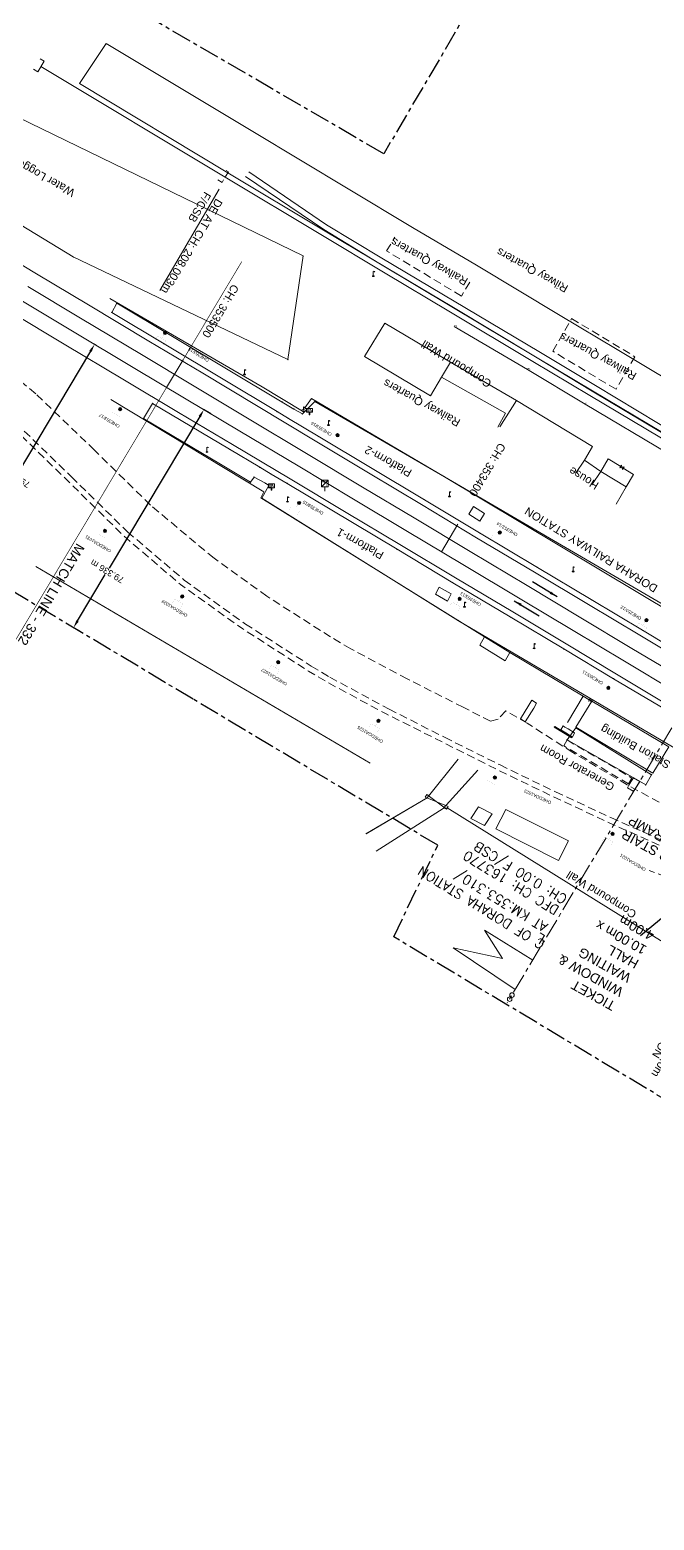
# Model space of a CAD drawing. Header units: metres. Extents: x 593168 to 611286, y 3401475 to 3412398.
# Drawn here: x 599657.6 to 599852.6, y 3408091.8 to 3408557.3 of the extents above; entities that cross this region are included whole.
import ezdxf
from ezdxf.enums import TextEntityAlignment as Align

# ---------------------------------------------------------------- set-up
doc = ezdxf.new("R2010")
doc.units = ezdxf.units.M
doc.header["$MEASUREMENT"] = 0
for name, pattern in [('CENTER', [2, 1.25, -0.25, 0.25, -0.25]), ('DASHED', [0.75, 0.5, -0.25]), ('PHANTOM2', [1.25, 0.625, -0.125, 0.125, -0.125, 0.125, -0.125])]:
    doc.linetypes.add(name, pattern=pattern)
doc.layers.get('Defpoints').update_dxf_attribs({"lineweight": 0})
for name, color, linetype, lineweight in [('Cart Track', 34, 'Continuous', 0), ('Compound Wall', 251, 'Continuous', 0), ('DFCC BOUNDARY', 6, 'CENTER', 0), ('DORAHA STATION PROP. DETAILS', 10, 'Continuous', 0), ("DORAHA STN. SRJ's", 251, 'Continuous', 0), ('Existing IR Chainage', 7, 'Continuous', 0), ('Existing IR Track', 143, 'Continuous', 0), ('Footpath', 251, 'Continuous', 0), ('Gate', 251, 'Continuous', 0), ('Govt buliding', 251, 'Continuous', 0), ('Grill', 251, 'Continuous', 0), ('IR PROP. DETAILS', 190, 'Continuous', 0), ('Lamp_Post', 251, 'Continuous', 0), ('Name Board', 251, 'Continuous', 0), ('OHE MAST', 8, 'Continuous', 0), ('OHE MAST TEXT', 8, 'Continuous', 0), ('Pipe Line', 4, 'Continuous', 0), ('Platform', 7, 'Continuous', 0), ('Residential Building Pucca', 251, 'Continuous', 0), ('Residential Building Semipucca', 251, 'Continuous', 0), ('Retaining Wall', 251, 'Continuous', 0), ('Shed', 251, 'Continuous', 0), ('SRJ CH. in Station', 7, 'Continuous', 0), ('Step', 7, 'Continuous', 0), ('Subroad Edge', 34, 'Continuous', 0), ('Text1', 251, 'Continuous', 0), ('Village Name', 7, 'Continuous', 0), ('Water Logged Area', 5, 'Continuous', 0), ('WL', 7, 'Continuous', 0)]:
    doc.layers.add(name, color=color, linetype=linetype, lineweight=lineweight)
doc.layers.add('Existing Railway Boundary', color=7, linetype='CENTER')
doc.layers.add('MATCH LINE', color=7, linetype='Continuous')
doc.styles.add('CUT-FILL', font='cut-fill.shx', dxfattribs={"height": 2})
doc.styles.add('NB', font='swissbo.ttf', dxfattribs={"height": 1.5})
doc.styles.add('ROMANT', font='romant__.ttf')
doc.styles.get("Standard").update_dxf_attribs({"font": 'arial.ttf'})
doc.styles.add('Style-Arial', font='arial.ttf')
doc.styles.add('Vill txt', font='arial.ttf', dxfattribs={"height": 3})
doc.dimstyles.new('ISO-25', dxfattribs={"dimtxt": 2.5, "dimasz": 2.5, "dimexe": 1.25, "dimexo": 0.625, "dimtad": 1, "dimtxsty": 'Standard', "dimcen": 2.5, "dimadec": 0, "dimazin": 0, "dimtfac": 1, "dimtmove": 0, "dimatfit": 3, "dimfxl": 1, "dimarcsym": 0})
doc.dimstyles.get("Standard").update_dxf_attribs({"dimtxt": 0.18, "dimasz": 0.18, "dimexe": 0.18, "dimexo": 0.0625, "dimgap": 0.09, "dimtad": 0, "dimtih": 1, "dimtoh": 1, "dimdec": 4, "dimzin": 0, "dimdsep": 46, "dimtxsty": 'Standard', "dimcen": 0.09, "dimadec": 0, "dimazin": 0, "dimtfac": 1, "dimtdec": 4, "dimtofl": 0, "dimtmove": 0, "dimatfit": 3, "dimfxl": 1, "dimtolj": 1, "dimtzin": 0, "dimarcsym": 0})

# ---------------------------------------------------------------- blocks, each defined once
blk = doc.blocks.new('GT')
at = {"layer": 'Gate'}
for p, q in [((-0.5, -0.5), (-0.5, 0.5)), ((-0.5, 0.5), (0.5, -0.5)), ((0.5, 0.5), (0.5, -0.5))]:
    blk.add_line(p, q, dxfattribs=at)
blk.add_lwpolyline([(0.5, 0.5), (-0.5, -0.5)], dxfattribs=at)
blk = doc.blocks.new('LP')
for points in [[(0, 0), (0, 1.5)], [(0.25, 1.35), (0.44, 1.35)]]:
    blk.add_lwpolyline(points)
for centre, radius, start, end in [((0.07, 0.99), 0.519, 57.6425, 97.3165), ((0.34, 1.33), 0.094, 11.7012, 168.0476)]:
    blk.add_arc(centre, radius, start, end)
at = {"extrusion": (0, 0, -1)}
blk.add_ellipse((0, 0.01), major_axis=(0.308, 0), ratio=0.400495, dxfattribs=at)
blk.add_ellipse((0.35, 1.36), major_axis=(0.0017, 0.0438), ratio=0.461056, start_param=1.74022, end_param=4.575836)
blk = doc.blocks.new('NB')
for p, q in [((-0.98, 0.82), (-0.98, 1.98)), ((-0.98, 1.98), (0.98, 1.98)), ((-0.98, 0.82), (0.98, 0.82)), ((-0.13, 0.82), (-0.13, 0)), ((-0.13, 0), (0.13, 0)), ((0.13, 0.82), (0.13, 0)), ((0.98, 1.98), (0.98, 0.82))]:
    blk.add_line(p, q)
at = {"style": 'NB', "width": 1.025371}
blk.add_text('NB', height=0.988, rotation=180, dxfattribs=at).set_placement((0, 1.39), align=Align.MIDDLE)
blk = doc.blocks.new('WL')
at = {"layer": 'WL'}
for p, q in [((1.07, 3.42), (-1.06, 3.42)), ((-1.06, 3.42), (-1.06, 1.29)), ((-1.06, 1.29), (1.07, 1.29)), ((0, 1.29), (0, 0)), ((1.07, 1.29), (1.07, 3.42))]:
    blk.add_line(p, q, dxfattribs=at)
blk.add_lwpolyline([(-1.06, 1.29), (1.07, 3.42)], dxfattribs=at)
at = {"layer": 'WL', "style": 'CUT-FILL'}
for s, p in [('W', (-0.08, 3.25)), ('L', (0.61, 2.26))]:
    blk.add_text(s, height=0.739, rotation=180, dxfattribs=at).set_placement(p)
blk = doc.blocks.new('OHE MAST')
h = blk.add_hatch(color=256)
h.dxf.hatch_style = 1
edge = h.paths.add_edge_path()
edge.add_arc((0, 0), 0.514, 0, 360)
at = {"const_width": 0.01}
for points in [[(1.5, 3.5), (1.5, 2), (-1.5, 2), (-1.5, 3.5)], [(0, 2), (0, 0)]]:
    blk.add_lwpolyline(points, dxfattribs=at)
blk.add_circle((0, 0), 0.514)
blk = doc.blocks.new('*D790')
at = {"layer": 'Defpoints', "color": 0, "linetype": 'ByBlock', "ltscale": 5, "transparency": 16777216}
for p in [(599711.98, 3408438.65), (599714.29, 3408437.27), (599673.57, 3408369.18)]:
    blk.add_point(p, dxfattribs=at)
at = {"layer": 'DFCC BOUNDARY', "color": 0, "linetype": 'ByBlock', "lineweight": -2, "ltscale": 5, "transparency": 16777216}
for p, q in [((599710.7, 3408436.5), (599682.38, 3408389.15)), ((599714.18, 3408437.33), (599711.87, 3408438.71)), ((599672.54, 3408372.71), (599681.2, 3408387.18)), ((599673.46, 3408369.24), (599671.15, 3408370.62))]:
    blk.add_line(p, q, dxfattribs=at)
at = {"layer": 'DFCC BOUNDARY', "color": 0, "linetype": 'ByBlock', "ltscale": 5, "transparency": 16777216}
for points in [[(599710.34, 3408436.72), (599711.05, 3408436.29), (599711.98, 3408438.65)], [(599672.19, 3408372.92), (599672.9, 3408372.49), (599671.26, 3408370.56)]]:
    blk.add_solid(points, dxfattribs=at)
at = {"layer": 'DFCC BOUNDARY', "color": 0, "linetype": 'ByBlock', "ltscale": 5, "transparency": 16777216, "insert": (599681.79, 3408388.16), "char_height": 2, "attachment_point": 5, "rotation": 149, "style": 'Style-Arial'}
blk.add_mtext('\\A1;79.336 m', dxfattribs=at)
blk = doc.blocks.new('TerminatorOpen_0.5')
at = {"color": 0, "linetype": 'ByBlock', "lineweight": -2}
for q in [(-1, 0.25), (-1, 0), (-1, -0.25)]:
    blk.add_line((0, 0), q, dxfattribs=at)
blk = doc.blocks.new('*D791')
at = {"layer": 'Defpoints', "color": 0, "linetype": 'ByBlock', "ltscale": 5, "transparency": 16777216}
for p in [(599677.84, 3408459.04), (599678.41, 3408458.7), (599637.79, 3408390.56)]:
    blk.add_point(p, dxfattribs=at)
at = {"layer": 'DFCC BOUNDARY', "color": 0, "linetype": 'ByBlock', "lineweight": -2, "ltscale": 5, "transparency": 16777216}
for p, q in [((599676.56, 3408456.89), (599653.7, 3408418.54)), ((599678.3, 3408458.76), (599677.73, 3408459.1)), ((599638.5, 3408393.04), (599652.52, 3408416.57)), ((599637.68, 3408390.62), (599637.11, 3408390.96))]:
    blk.add_line(p, q, dxfattribs=at)
at = {"layer": 'DFCC BOUNDARY', "color": 0, "linetype": 'ByBlock', "ltscale": 5, "transparency": 16777216}
for points in [[(599676.2, 3408457.1), (599676.92, 3408456.68), (599677.84, 3408459.04)], [(599638.14, 3408393.26), (599638.85, 3408392.83), (599637.22, 3408390.9)]]:
    blk.add_solid(points, dxfattribs=at)
at = {"layer": 'DFCC BOUNDARY', "color": 0, "linetype": 'ByBlock', "ltscale": 5, "transparency": 16777216, "insert": (599653.11, 3408417.56), "char_height": 2, "attachment_point": 5, "rotation": 149, "style": 'Style-Arial'}
blk.add_mtext('\\A1;79.33 m', dxfattribs=at)

msp = doc.modelspace()

# ---------------------------------------------------------------- linework, layer by layer
at = {"layer": 'Cart Track', "color": 88, "linetype": 'DASHED', "ltscale": 5}
msp.add_lwpolyline([(600083.6553, 3408174.315), (600083.6771, 3408178.7988), (600081.739, 3408180.2812), (600079.8056, 3408184.2276), (600065.5097, 3408192.018), (600041.3301, 3408203.8629), (600019.2404, 3408212.2648), (600000.5271, 3408220.4648), (599981.0368, 3408228.6182), (599963.7365, 3408237.5181), (599945.1664, 3408248.4359), (599923.4202, 3408257.9119), (599904.3045, 3408267.8845), (599887.301, 3408277.0604), (599870.2837, 3408287.4912), (599851.0044, 3408294.7496)], dxfattribs=at)
at = {"layer": 'Compound Wall'}
for points in [[(599786.2379, 3408448.7709, 260.6187), (599789.0547, 3408453.4423, 258.4794), (599809.6311, 3408441.5013, 259.9519), (599804.4261, 3408433.2676, 259.2581)], [(599809.6311, 3408441.5013, 259.9519), (599833.3955, 3408427.1498, 260.2628), (599830.8978, 3408422.845, 262.1653)], [(599835.9658, 3408419.3225, 261.7434), (599838.2777, 3408423.2983, 259.877), (599842.1867, 3408420.8988, 260.5727)], [(599842.9611, 3408420.4194, 260.5687), (599846.149, 3408418.4291, 260.2718), (599843.8629, 3408414.5096, 261.5994)], [(599763.8828, 3408328.2237, 257.7566), (599659.5062, 3408389.6747, 260.3668)], [(599825.5049, 3408340.9634, 261.9583), (599830.4717, 3408349.2089, 262.0973)], [(599830.4708, 3408349.2093, 262.0963), (599832.3028, 3408348.0551, 262.4012)], [(599862.4441, 3408284.0519, 258.1425), (599862.0021, 3408284.2414, 259.791), (599856.9245, 3408275.2454, 259.586), (599855.3782, 3408272.359, 259.5071), (599787.9714, 3408314.2626, 258.3084)]]:
    msp.add_polyline3d(points, dxfattribs=at)
at = {"layer": "DORAHA STN. SRJ's", "color": 88, "lineweight": 13, "flags": 128}
msp.add_lwpolyline([(599716.7142, 3408507.4942), (599698.2301, 3408475.8261)], dxfattribs=at)
at = {"layer": 'Existing IR Chainage', "color": 7, "linetype": 'Continuous', "lineweight": 13, "flags": 128}
for points in [[(599705.4707, 3408454.1916), (599700.341, 3408445.6076)], [(599791.312, 3408402.8844), (599786.1773, 3408394.3033)]]:
    msp.add_lwpolyline(points, dxfattribs=at)
at = {"layer": 'Existing IR Track', "color": 88, "linetype": 'DASHED', "ltscale": 5, "flags": 128}
for points in [[(600300.9941, 3408082.3917), (600280.6872, 3408091.1888), (600278.194, 3408092.197), (600275.4645, 3408093.2597), (600259.8356, 3408100.2013), (600244.9725, 3408108.5287), (600217.7499, 3408124.797), (600195.4514, 3408138.2511), (600177.9328, 3408148.4846), (600159.1489, 3408158.3834), (600139.3863, 3408168.0445), (600121.5005, 3408176.271), (600103.4945, 3408184.3792), (600085.5503, 3408192.4555), (600068.2262, 3408200.1721), (600044.0212, 3408211.0553), (600024.1862, 3408220.0175), (600004.0911, 3408229.1691), (599986.1424, 3408237.2709), (599968.0807, 3408245.4461), (599948.2324, 3408254.4952), (599909.4774, 3408276.0415), (599891.8619, 3408285.7167), (599873.0778, 3408294.3827), (599855.3291, 3408302.1459), (599838.3999, 3408309.725), (599821.0558, 3408317.7999), (599803.6602, 3408326.1886), (599786.4958, 3408334.8279), (599768.6698, 3408343.7482), (599750.442, 3408353.5777), (599744.6879, 3408357.0053), (599724.0956, 3408370.2137), (599704.7053, 3408384.0115), (599686.8914, 3408399.2996), (599669.2958, 3408416.597), (599652.1152, 3408433.2776), (599635.9553, 3408446.7247), (599620.8413, 3408457.3073), (599602.7895, 3408468.5208), (599565.5836, 3408490.2766), (599549.4534, 3408499.7086), (599533.478, 3408508.9593), (599491.1348, 3408533.6096)], [(599716.311, 3408510.4069), (599717.6507, 3408509.6042), (599719.6226, 3408512.8953), (599718.2829, 3408513.698)]]:
    msp.add_lwpolyline(points, dxfattribs=at)
at = {"layer": 'Existing IR Track', "flags": 128}
for points in [[(599953.8819, 3408370.6117), (599933.1033, 3408383.014), (599909.3811, 3408397.2151), (599881.0019, 3408414.1459), (599858.7381, 3408427.4473), (599832.5054, 3408443.1251), (599814.7325, 3408453.7146), (599788.5317, 3408469.4269), (599768.6156, 3408481.2662), (599748.4939, 3408493.3123), (599718.6366, 3408511.2497)], [(599864.2703, 3408358.5453), (599848.1574, 3408368.1928), (599832.0945, 3408377.8038), (599815.2685, 3408387.8645), (599797.1726, 3408398.6684), (599779.9573, 3408409.0446), (599763.9529, 3408418.6291), (599746.7899, 3408428.903), (599728.3971, 3408439.9781), (599711.6102, 3408450.0311), (599694.8242, 3408460.0785), (599675.9091, 3408471.3822), (599659.6814, 3408481.0884), (599642.1912, 3408491.5622)], [(599859.2809, 3408350.5411), (599843.3055, 3408360.1072), (599827.3511, 3408369.6529), (599810.8116, 3408379.5593), (599792.8268, 3408390.3244), (599775.6004, 3408400.6322), (599758.734, 3408410.7111), (599741.3882, 3408421.0734), (599723.2221, 3408431.9273), (599706.4353, 3408441.9657), (599689.9449, 3408451.8201), (599670.926, 3408463.1581), (599657.8892, 3408470.9373), (599636.9148, 3408483.4769)], [(599861.6303, 3408354.54), (599845.6542, 3408364.1132), (599829.7223, 3408373.6615), (599812.9638, 3408383.7206), (599795.1325, 3408394.4058), (599777.6283, 3408404.891), (599761.5565, 3408414.4824), (599744.04, 3408424.9541), (599725.6163, 3408435.9988), (599708.9694, 3408445.9748), (599692.4859, 3408455.8426), (599673.4292, 3408467.2529), (599656.9633, 3408477.1015)], [(599857.0011, 3408346.413), (599840.8286, 3408356.0919), (599825.1725, 3408365.4715), (599808.424, 3408375.4895), (599790.6027, 3408386.1336), (599773.2182, 3408396.529), (599756.3822, 3408406.5684), (599738.9142, 3408417.0223), (599720.8995, 3408427.762), (599704.0274, 3408437.8014), (599687.1919, 3408447.8463), (599668.3966, 3408459.0797), (599651.8966, 3408469.004)]]:
    msp.add_lwpolyline(points, dxfattribs=at)
at = {"layer": 'Existing Railway Boundary', "ltscale": 5}
for points in [[(600068.3432, 3408361.2078), (600130.6112, 3408459.8878), (599836.1292, 3408634.1143), (599768.1577, 3408518.5779), (599661.815, 3408580.4349), (599612.2027, 3408612.2329), (599553.6452, 3408693.0476), (599543.655, 3408685.9527), (599543.655, 3408683.2921), (599530.154, 3408666.7376), (599508.5547, 3408629.4251), (598272.8019, 3409311.3517), (598226.2603, 3409339.3887), (598151.2488, 3409384.2728), (597917.699, 3409525.8316), (597735.9935, 3409630.0193), (597672.2472, 3409669.316)], [(599936.2222, 3408204.7154), (599918.8408, 3408185.4773), (599771.2804, 3408274.0123), (599785.0232, 3408302.5983), (599708.5849, 3408348.2622), (599593.7586, 3408416.8589), (599615.059, 3408451.9179), (599554.734, 3408488.0427), (599482.8847, 3408531.0687), (599453.6679, 3408548.5649), (599424.7618, 3408565.8749)]]:
    msp.add_lwpolyline(points, dxfattribs=at)
at = {"layer": 'Footpath'}
for points in [[(599762.6254, 3408306.1523, 258.1854), (599781.6678, 3408317.42, 258.3854)], [(599765.7696, 3408300.7904, 258.0835), (599786.672, 3408314.0805, 258.3574), (599787.9714, 3408314.2626, 258.3084)]]:
    msp.add_polyline3d(points, dxfattribs=at)
at = {"layer": 'Gate'}
msp.add_polyline3d([(599810.8912, 3408342.0822, 258.9292), (599813.4889, 3408346.3137, 259.3401), (599814.4556, 3408347.8753, 259.3461), (599815.8928, 3408346.9533, 259.3671), (599814.9834, 3408345.3905, 259.3521), (599812.3761, 3408341.1273, 258.9942)], close=True, dxfattribs=at)
at = {"layer": 'Govt buliding', "color": 7}
for p, q in [((599828.1806, 3408339.4555), (599833.1356, 3408347.6068)), ((599833.1356, 3408347.6068), (599857.1722, 3408333.3509)), ((599852.1619, 3408325.1084), (599828.1806, 3408339.4555)), ((599857.1722, 3408333.3509), (599852.1619, 3408325.1084))]:
    msp.add_line(p, q, dxfattribs=at)
at = {"layer": 'Govt buliding', "color": 88, "linetype": 'DASHED', "ltscale": 5}
msp.add_polyline3d([(599794.9958, 3408478.4275, 259.9079), (599792.4155, 3408474.1465, 259.9079), (599769.0551, 3408488.227, 255.7322), (599771.6354, 3408492.508, 255.7322)], dxfattribs=at)
msp.add_polyline3d([(599840.7197, 3408445.0115, 259.818), (599820.9198, 3408456.9207, 259.866), (599826.8154, 3408467.0993, 258.4834), (599846.6154, 3408455.19, 258.4834)], close=True, dxfattribs=at)
at = {"layer": 'Govt buliding'}
msp.add_polyline3d([(599795.3911, 3408310.9223, 258.4454), (599797.722, 3408314.5754, 258.9652), (599802.0162, 3408312.4294, 258.6013), (599799.6687, 3408308.7501, 258.6013)], close=True, dxfattribs=at)
at = {"layer": 'Grill'}
for points in [[(599682.5734, 3408473.3577, 260.5378), (599730.1815, 3408445.836, 260.4848), (599742.8268, 3408438.1998, 260.8357)], [(599682.9122, 3408441.8635, 260.4788), (599730.7554, 3408413.0138, 262.2053), (599729.8133, 3408411.0751, 262.3102), (599799.6624, 3408367.7254, 262.9291)], [(599743.5253, 3408439.2744, 260.8927), (599745.5493, 3408442.1909, 262.2693), (599787.0962, 3408417.6919, 260.9846), (599887.5274, 3408359.0525, 261.8234)], [(599807.5575, 3408362.8458, 263.219), (599830.4717, 3408349.2089, 262.0973)]]:
    msp.add_polyline3d(points, dxfattribs=at)
at = {"layer": 'IR PROP. DETAILS'}
for points in [[(599859.5977, 3408428.886), (599833.3643, 3408444.5643), (599815.5925, 3408455.1532), (599789.3909, 3408470.866), (599769.4742, 3408482.7056), (599749.3559, 3408494.7496), (599719.4838, 3408512.6636), (599673.1641, 3408540.5174), (599681.4135, 3408553.0599), (599727.2245, 3408525.5444), (599757.0707, 3408507.6136), (599777.159, 3408495.5875), (599797.0806, 3408483.745), (599823.2887, 3408468.0283), (599841.0508, 3408457.4452), (599867.291, 3408441.7629)], [(599660.879, 3408548.2174), (599662.0633, 3408547.5079), (599660.0914, 3408544.2167), (599658.7517, 3408545.0194)], [(599661.0631, 3408545.8385), (599718.6366, 3408511.2497)]]:
    msp.add_lwpolyline(points, dxfattribs=at)
at = {"layer": 'MATCH LINE', "linetype": 'PHANTOM2', "ltscale": 15, "const_width": 0.2}
msp.add_lwpolyline([(599723.8114, 3408484.8832), (599653.3391, 3408366.9541)], dxfattribs=at)
at = {"layer": 'Pipe Line'}
msp.add_polyline3d([(600196.803, 3408218.776, 259.189), (600178.618, 3408232.53, 259.195), (600163.125, 3408242.123, 259.196), (600136.915, 3408257.691, 259.167), (600111.276, 3408272.775, 259.1), (600084.915, 3408288.453, 258.998), (600059.13, 3408303.882, 258.969), (599984.187, 3408348.936, 258.923), (599955.791, 3408365.898, 258.994), (599931.935, 3408380.325, 258.94), (599908.133, 3408394.497, 258.927), (599879.266, 3408411.472, 258.87), (599856.958, 3408424.961, 258.89), (599831.098, 3408440.387, 259.174), (599813.093, 3408451.16, 258.999), (599790.189, 3408464.58, 258.696)], dxfattribs=at)
at = {"layer": 'Platform'}
for points in [[(599865.2432, 3408359.9842, 261.0536), (599849.0082, 3408369.7595, 261.0826), (599832.9645, 3408379.3167, 261.0956), (599816.1698, 3408389.389, 261.1016), (599798.0619, 3408400.1509, 261.1106), (599780.8704, 3408410.5009, 261.1286), (599747.7206, 3408430.3685, 261.1436), (599738.3585, 3408435.9179, 261.0416), (599734.8427, 3408438.064, 260.5508), (599683.2083, 3408469.017, 260.5797), (599684.7485, 3408471.8882, 260.7397), (599736.4783, 3408441.0134, 260.5168), (599740.0853, 3408438.8513, 260.9686), (599742.7628, 3408437.3349, 260.8957), (599746.6505, 3408441.257, 260.6817), (599787.0962, 3408417.6919, 260.9846), (599956.0444, 3408316.5455, 260.9296)], [(599856.1019, 3408345.0004, 260.9466), (599839.9244, 3408354.6032, 260.9836), (599824.3736, 3408363.9103, 261.0126), (599807.6674, 3408373.9131, 261.0426), (599789.7163, 3408384.592, 261.0316), (599772.3229, 3408395.0863, 261.0616), (599738.008, 3408415.6004, 261.0526), (599732.9766, 3408418.5621, 260.9146), (599729.4417, 3408420.6696, 260.4958), (599720.0097, 3408426.3185, 260.7547), (599695.9718, 3408440.6247, 260.7558), (599693.1356, 3408435.939, 260.7878), (599717.1735, 3408421.6328, 260.7867), (599726.4902, 3408415.9974, 260.7457), (599727.6558, 3408417.5842, 260.6317), (599731.1777, 3408415.656, 260.9276), (599732.245, 3408414.9311, 260.8977), (599730.0927, 3408411.0654, 260.8277), (599791.5214, 3408372.7064, 261.0526)], [(599791.5214, 3408372.7064, 261.0526), (600027.1784, 3408233.9117, 260.6147), (600030.5868, 3408236.4578, 260.7167), (600032.695, 3408235.2338, 260.6967), (600036.5866, 3408232.842, 260.2958), (600126.6597, 3408177.5963, 260.0759)], [(599851.8002, 3408324.6172, 261.2086), (599828.149, 3408339.3187, 261.2665), (599825.4348, 3408335.5532, 261.1646), (599849.9699, 3408321.4629, 261.0826), (599851.8002, 3408324.6172, 261.2086)]]:
    msp.add_polyline3d(points, dxfattribs=at)
for p in [(599683.208, 3408469.017, 260.58), (599684.748, 3408471.888, 260.74), (599695.972, 3408440.625, 260.756), (599736.478, 3408441.013, 260.517), (599746.65, 3408441.257, 260.682), (599693.136, 3408435.939, 260.788), (599734.843, 3408438.064, 260.551), (599738.358, 3408435.918, 261.042), (599740.085, 3408438.851, 260.969), (599742.763, 3408437.335, 260.896), (599747.721, 3408430.368, 261.144), (599720.01, 3408426.319, 260.755), (599717.173, 3408421.633, 260.787), (599727.656, 3408417.584, 260.632), (599729.442, 3408420.67, 260.496), (599732.977, 3408418.562, 260.915), (599787.096, 3408417.691, 260.985), (599726.49, 3408415.997, 260.746), (599731.178, 3408415.656, 260.928), (599732.245, 3408414.931, 260.898), (599738.008, 3408415.6, 261.053), (599730.093, 3408411.065, 260.828), (599780.87, 3408410.501, 261.129), (599798.062, 3408400.151, 261.111), (599772.323, 3408395.086, 261.062), (599816.17, 3408389.389, 261.102), (599789.716, 3408384.592, 261.032), (599832.965, 3408379.317, 261.096), (599791.521, 3408372.706, 261.053), (599807.667, 3408373.913, 261.043), (599849.008, 3408369.76, 261.083), (599824.374, 3408363.91, 261.013), (599839.924, 3408354.603, 260.984), (599828.149, 3408339.319, 261.267), (599825.435, 3408335.553, 261.165), (599851.8, 3408324.617, 261.209), (599849.97, 3408321.463, 261.083)]:
    msp.add_point(p, dxfattribs=at)
at = {"layer": 'Residential Building Pucca', "color": 88, "linetype": 'DASHED', "ltscale": 5}
msp.add_lwpolyline([(599845.6893, 3408323.6127), (599844.6443, 3408321.7731), (599824.4225, 3408333.6764), (599825.3937, 3408335.4894)], close=True, dxfattribs=at)
at = {"layer": 'Residential Building Pucca'}
for points in [[(599782.7356, 3408443.015, 258.6153), (599762.1457, 3408455.2959, 257.9735), (599768.4649, 3408465.7232, 257.8375), (599789.0547, 3408453.4423, 258.4794)], [(599782.7356, 3408443.015, 258.6153), (599786.2379, 3408448.7709, 260.6187), (599806.2282, 3408437.5795, 260.0249), (599803.7865, 3408433.2179, 260.0249)], [(599828.0449, 3408418.7405, 262.1653), (599830.8978, 3408422.845, 262.1653), (599835.9658, 3408419.3225, 261.7434), (599833.113, 3408415.218, 261.7434)], [(599840.7166, 3408409.187, 261.6414), (599843.8629, 3408414.5096, 261.5994), (599835.9658, 3408419.3225, 261.7434)]]:
    msp.add_polyline3d(points, dxfattribs=at)
at = {"layer": 'Residential Building Semipucca'}
msp.add_polyline3d([(599798.18, 3408365.093, 263.236), (599799.6624, 3408367.7254, 262.9291), (599807.5575, 3408362.8458, 263.219), (599806.0675, 3408360.1999, 263.219)], close=True, dxfattribs=at)
at = {"layer": 'Retaining Wall'}
msp.add_polyline3d([(599821.3963, 3408339.469, 259.1182), (599821.5827, 3408339.6624, 259.1302), (599826.7852, 3408336.5012, 261.3915), (599826.9051, 3408336.145, 261.4075), (599826.6416, 3408336.2934, 261.3925)], close=True, dxfattribs=at)
at = {"layer": 'Shed'}
for points in [[(599799.6061, 3408406.2014, 260.9096), (599798.147, 3408403.8285, 261.0246), (599794.6834, 3408406.0489, 261.0436), (599796.1438, 3408408.4238, 261.0436)], [(599784.371, 3408381.0103, 260.8277), (599785.4659, 3408383.2646, 260.8617), (599789.165, 3408381.1058, 260.8447), (599788.07, 3408378.8512, 260.8447)], [(599803.1179, 3408307.7442, 258.4714), (599806.2344, 3408313.8277, 258.6663), (599825.8518, 3408303.9636, 258.3994), (599822.734, 3408297.8776, 258.3994)]]:
    msp.add_polyline3d(points, close=True, dxfattribs=at)
at = {"layer": 'SRJ CH. in Station', "color": 7, "linetype": 'CENTER', "lineweight": 15, "ltscale": 5}
msp.add_line((599904.3699, 3408416.4986), (599806.6834, 3408253.3634), dxfattribs=at)
at = {"layer": 'SRJ CH. in Station', "color": 7, "lineweight": 15}
msp.add_lwpolyline([(599809.1708, 3408257.5122), (599789.8853, 3408270.5879), (599805.2627, 3408267.2872), (599799.67, 3408276.0944), (599814.7117, 3408266.7704)], dxfattribs=at)
at = {"layer": 'SRJ CH. in Station', "color": 7}
for centre in [(599807.4779, 3408254.5375, 16.806), (599808.2229, 3408255.8147, 16.806)]:
    msp.add_circle(centre, 0.7165, dxfattribs=at)
at = {"layer": 'Step'}
for points in [[(599827.0948, 3408336.4144, 261.2222), (599827.0184, 3408336.4654, 261.2226), (599824.9858, 3408337.7349, 259.755), (599823.9463, 3408338.3066, 259.717), (599823.4209, 3408338.6867, 259.2611), (599824.1447, 3408339.891, 259.2351), (599824.7309, 3408339.5126, 259.713), (599825.7387, 3408338.9482, 259.741), (599827.7214, 3408337.7269, 261.2136), (599827.0945, 3408336.42, 261.4035)], [(599844.2385, 3408320.592, 259.4001), (599844.6786, 3408321.4284, 260.0679), (599845.315, 3408322.3937, 260.0839), (599846.1427, 3408323.703, 261.1426), (599848.098, 3408322.5537, 261.1186), (599847.3198, 3408321.1506, 260.0689), (599846.8065, 3408320.3115, 260.0509), (599846.1041, 3408319.4744, 259.3591), (599844.2385, 3408320.592, 259.4001)]]:
    msp.add_polyline3d(points, dxfattribs=at)
at = {"layer": 'Subroad Edge', "color": 88, "linetype": 'DASHED', "ltscale": 5}
for points in [[(599860.7071, 3408312.4488), (599844.1702, 3408321.5161), (599827.2165, 3408331.5522), (599812.957, 3408340.7218), (599806.264, 3408344.5642), (599803.8996, 3408342.0066), (599801.4836, 3408341.3843), (599793.0038, 3408345.6951), (599775.4492, 3408354.5877), (599757.8524, 3408363.9714), (599751.5348, 3408367.719), (599731.6536, 3408380.3735), (599715.1452, 3408392.2382), (599695.2761, 3408408.8644), (599677.8227, 3408425.9952), (599659.4551, 3408443.6351), (599642.9627, 3408457.2755)], [(599653.1923, 3408434.5979), (599670.6024, 3408417.7067), (599688.1402, 3408400.492), (599705.8306, 3408385.4417), (599724.9523, 3408371.7078), (599745.5138, 3408358.5758), (599751.3492, 3408355.0681), (599769.811, 3408345.1553), (599787.139, 3408336.3207), (599804.4827, 3408327.679), (599821.7808, 3408319.2767), (599839.1261, 3408311.263), (599856.1127, 3408303.6808), (599873.8573, 3408295.8708), (599892.3106, 3408287.3395), (599910.3576, 3408277.4962), (599928.2015, 3408267.0062), (599948.9168, 3408256.1135), (599968.7554, 3408246.9897), (599985.6796, 3408239.3027), (600004.8971, 3408230.7789), (600024.9629, 3408221.6383), (600044.8455, 3408212.5301), (600069.0408, 3408201.8584)]]:
    msp.add_lwpolyline(points, dxfattribs=at)
at = {"layer": 'Subroad Edge'}
for points in [[(599859.3012, 3408428.9688, 258.6363), (599833.3003, 3408444.4707, 258.6693), (599815.576, 3408455.1364, 258.5903), (599789.391, 3408470.7737, 258.5183), (599766.6174, 3408484.4199, 258.5763), (599749.4404, 3408494.9273, 258.2844), (599724.9509, 3408511.5129, 258.0505)], [(599726.0049, 3408512.9598, 257.8805), (599750.3013, 3408496.3323, 258.2194), (599767.5428, 3408485.9494, 258.5763), (599790.1942, 3408472.5447, 258.4984), (599816.6152, 3408456.7961, 258.5843), (599834.2788, 3408446.1735, 258.6603), (599860.5023, 3408430.3828, 258.6063), (599882.9644, 3408417.084, 258.6553), (599911.3693, 3408400.082, 258.7443), (599934.8299, 3408386.0384, 258.7073), (599958.964, 3408371.5989, 258.8742), (599972.739, 3408363.2805, 258.8133), (599986.9567, 3408355.4239, 258.8063), (600019.2669, 3408336.5066, 258.7773), (600034.3917, 3408327.6145, 258.8313), (600051.2856, 3408332.0389, 257.9485), (600057.4122, 3408339.9546, 257.8835)], [(599791.389, 3408329.4704, 258.9632), (599781.7041, 3408317.438, 258.3874), (599762.5909, 3408306.1336, 258.1844)], [(599765.7765, 3408300.7961, 258.0815), (599786.672, 3408314.0805, 258.3574), (599797.5341, 3408326.0441, 258.9222)]]:
    msp.add_polyline3d(points, dxfattribs=at)
at = {"layer": 'Water Logged Area'}
msp.add_polyline3d([(599603.6667, 3408527.4479, 256.6539), (599507.8505, 3408575.5201, 257.9755), (599520.461, 3408604.3637, 257.0678), (599551.8349, 3408616.5466, 258.4284), (599588.2706, 3408588.2605, 258.1355), (599620.6015, 3408554.9479, 256.5389), (599650.2512, 3408531.748, 258.7023), (599742.9391, 3408486.7, 255.9491), (599738.2159, 3408454.3055, 256.7299), (599671.1601, 3408486.355, 256.415), (599603.6667, 3408527.4479, 256.6539)], dxfattribs=at)
for p in [(599671.16, 3408486.355, 256.415), (599742.939, 3408486.7, 255.949), (599738.216, 3408454.305, 256.73)]:
    msp.add_point(p, dxfattribs=at)

# ---------------------------------------------------------------- block references
at = {"layer": 'Gate'}
for p, xscale, yscale, zscale, rotation in [((599743.1757, 3408438.734, 156.3202), 1.28720952749995, 0.9997078268772507, 1.28720952749995, 57.31208259474287), ((599842.5739, 3408420.6591, 156.3202), 0.9107705916469413, 0.9997078268772506, 0.9107705916469413, 328.3120825936787), ((599832.7194, 3408347.8303, 156.3202), 0.9468584266905424, 0.9997078268772506, 0.9468584266905424, 331.3120826037151), ((599784.6784, 3408316.174, 156.3202), 7.614912129491845, 0.9997078268772505, 7.614912129491845, 330.3120825937279)]:
    msp.add_blockref('GT', p, dxfattribs=dict(at, xscale=xscale, yscale=yscale, zscale=zscale, rotation=rotation))
at = {"layer": 'Lamp_Post', "xscale": 0.9997078269552191, "yscale": 0.9997078269552191, "zscale": 0.9997078269552191}
for p in [(599764.902, 3408480.3581, 259.3171), (599724.662, 3408449.6483, 265.9462), (599750.908, 3408433.7768, 262.7791), (599712.9533, 3408425.4406, 263.7748), (599788.6691, 3408411.5303, 264.1347), (599738.1302, 3408409.9093, 263.9518), (599827.2873, 3408388.0671, 264.0917), (599793.3802, 3408377.0404, 263.3459), (599815.0907, 3408364.0986, 262.8711)]:
    msp.add_blockref('LP', p, dxfattribs=at)
at = {"layer": 'Name Board', "xscale": 0.9997078269552191, "yscale": 0.9997078269552191, "zscale": 0.9997078269552191}
for p in [(599744.9771, 3408437.037, 260.9676), (599733.0963, 3408413.4649, 260.8977)]:
    msp.add_blockref('NB', p, dxfattribs=at)
at = {"layer": 'OHE MAST', "rotation": 149.0208306544456}
for p in [(599699.849, 3408462.6149), (599685.8371, 3408438.8358), (599753.7569, 3408430.6754), (599741.7295, 3408409.5114), (599681.0969, 3408400.8036), (599804.3781, 3408400.2597), (599705.2311, 3408380.3227), (599791.8665, 3408379.5472), (599850.195, 3408372.9026), (599735.2267, 3408359.7724), (599838.3032, 3408351.7566), (599766.4957, 3408341.4428), (599802.8534, 3408323.7563), (599839.6264, 3408306.1452)]:
    msp.add_blockref('OHE MAST', p, dxfattribs=at)
at = {"layer": 'WL', "xscale": 0.9997078269552191, "yscale": 0.9997078269552191, "zscale": 0.9997078269552191}
msp.add_blockref('WL', (599749.7654, 3408413.2314, 261.3755), dxfattribs=at)

# ---------------------------------------------------------------- texts
at = {"layer": 'DORAHA STATION PROP. DETAILS'}
for s, insert, char_height, width, attachment_point, rotation in [('UP RAMP', (599861.6138, 3408301.5043), 3, 18.942688, 4, 151.044359), ('UP STAIR', (599859.6905, 3408297.0356), 3, 21.934502, 4, 151.044359), ('TICKET WINDOW & WAITING HALL 10.00m x 4.00m', (599839.3899, 3408250.8061, 156.3202), 3, 25.346663, 1, 151.044359), ('FOB EXTENSION', (599868.5662, 3408260.0321, 133.7003), 2.5, 28.996702, 1, 239)]:
    msp.add_mtext(s, dxfattribs=dict(at, insert=insert, char_height=char_height, width=width, attachment_point=attachment_point, rotation=rotation))
at = {"layer": "DORAHA STN. SRJ's", "lineweight": 13, "char_height": 2.5, "attachment_point": 4, "line_spacing_factor": 0.648, "style": 'Style-Arial'}
for s, insert, width, rotation in [('\\pxsm1;{\\C88;DE AT CH: 208.003m F/CSB}', (599715.0847, 3408505.2557), 37.074966, 239.140665), ('\\pxsm1;FOB AT CH: 65.428m \\PF/CSB HEIGHT-7.0m', (599871.6183, 3408258.0692, 267.4006), 48.267487, 239.100173)]:
    msp.add_mtext(s, dxfattribs=dict(at, insert=insert, width=width, rotation=rotation))
at = {"layer": 'Existing IR Chainage', "color": 7, "lineweight": 0, "char_height": 2.5, "attachment_point": 6, "line_spacing_factor": 0.60036, "style": 'Style-Arial'}
for s, insert, rotation in [('CH: 353500', (599712.4098, 3408461.4563), 239.138229), ('CH: 353400', (599795.7316, 3408411.8934), 239.104876)]:
    msp.add_mtext(s, dxfattribs=dict(at, insert=insert, rotation=rotation))
at = {"layer": 'MATCH LINE', "linetype": 'Continuous'}
msp.add_text('MATCH LINE - 332', height=3, rotation=239.034667, dxfattribs=at).set_placement((599672.3221, 3408397.1724))
at = {"layer": 'OHE MAST TEXT'}
for s, rotation, p in [('OHE353/18', 149, (599713.7157, 3408454.3578, 267.135)), ('OHE353/17', 149, (599685.837, 3408433.7508, 264.235)), ('OHE353/16', 149, (599752.0466, 3408431.224, 264.728)), ('OHE353/15', 149, (599749.4677, 3408406.5735, 264.262)), ('OHE353/14', 149, (599810.0841, 3408399.8672, 264.449)), ('OHEDOA1031', 149, (599683.1205, 3408394.8219, 258.524)), ('OHE353/13', 149, (599798.6958, 3408378.0524, 264.496)), ('OHEDOA1029', 149, (599706.9909, 3408374.626, 258.507)), ('OHE353/12', 149, (599848.7118, 3408373.7742, 264.689)), ('OHEDOA1027', 149, (599738.1073, 3408353.2628, 260.47)), ('OHE353/11', 149, (599836.7684, 3408353.5679, 264.866)), ('OHEDOA1025', 149, (599768.0935, 3408335.2968, 260.513)), ('OHEDOA1023', 155.331608, (599820.6038, 3408316.283, 260.465)), ('OHEDOA1021', 149, (599850.1326, 3408295.301, 262.106))]:
    msp.add_text(s, height=1, rotation=rotation, dxfattribs=at).set_placement(p)
at = {"layer": 'Pipe Line'}
for p in [(599790.189, 3408464.58, 258.696), (599813.093, 3408451.16, 258.999), (599831.098, 3408440.387, 259.174)]:
    msp.add_text('PL', height=0.5, dxfattribs=at).set_placement(p)
at = {"layer": 'SRJ CH. in Station', "color": 10, "char_height": 3, "attachment_point": 7, "rotation": 148.41588, "line_spacing_factor": 0.6, "style": 'ROMANT'}
for s, insert in [('DFC CH: 163770', (599823.1855, 3408283.2313)), ('CH: 0.00 F/CSB', (599826.2386, 3408287.4742))]:
    msp.add_mtext(s, dxfattribs=dict(at, insert=insert))
at = {"layer": 'SRJ CH. in Station', "color": 7, "char_height": 3, "attachment_point": 7, "rotation": 148.41588, "line_spacing_factor": 0.6, "style": 'ROMANT'}
for s, insert in [('C OF DORAHA STATION', (599818.7414, 3408272.5238)), ('AT KM:353.310/', (599820.1625, 3408278.7744)), ('L', (599818.7527, 3408274.1586))]:
    msp.add_mtext(s, dxfattribs=dict(at, insert=insert))
at = {"layer": 'Text1', "color": 88}
for p in [(599794.6892, 3408479.4748, 156.3202), (599847.3728, 3408449.931, 156.3202)]:
    msp.add_text('Railway Quarters', height=2.5, rotation=151.044359, dxfattribs=at).set_placement(p)
at = {"layer": 'Text1'}
for s, rotation, p in [('Rilway Quarters', 151.044359, (599826.0088, 3408477.2769, 156.3202)), ('Compound Wall', 148.408608, (599802.0733, 3408447.4941, 156.3202)), ('Railway Quarters', 151.044359, (599792.3349, 3408435.3815, 156.3202)), ('Platform-2', 151.044359, (599777.188, 3408419.6759, -104.8192)), ('House', 148.408608, (599835.5535, 3408415.646, 156.3202)), ('Platform-1', 151.044359, (599768.4225, 3408393.9815, 156.3202)), ('Station Building', 151.044359, (599857.9756, 3408328.5634, 263.3978)), ('Generator Room', 151.044359, (599840.4988, 3408321.6076, 418.7114)), ('Compound Wall', 148.315291, (599847.3434, 3408281.7378, 156.3202))]:
    msp.add_text(s, height=2.5, rotation=rotation, dxfattribs=at).set_placement(p)
at = {"layer": 'Village Name', "style": 'Vill txt'}
msp.add_text('DORAHA RAILWAY STATION', height=2.5, rotation=148.676336, dxfattribs=at).set_placement((599853.9519, 3408383.5486, 156.3202))
at = {"layer": 'Water Logged Area'}
msp.add_text('Water Logged Area', height=2.5, rotation=151.044359, dxfattribs=at).set_placement((599671.9774, 3408507.185))

# ---------------------------------------------------------------- dimensions: what is measured, and where the dimension line sits
at = {"layer": 'DFCC BOUNDARY', "color": 7, "linetype": 'ByBlock', "ltscale": 5}
for base, p1, p2, angle, picture, middle in [((599677.8377, 3408459.0378), (599637.7859, 3408390.5572), (599678.4076, 3408458.698), 59.198943, '*D791', (599653.1081, 3408417.5552)), ((599711.9793, 3408438.6504), (599673.5706, 3408369.1796), (599714.2882, 3408437.2697), 59.120746, '*D790', (599681.7884, 3408388.1635))]:
    dim = msp.add_linear_dim(base=base, p1=p1, p2=p2, angle=angle, dimstyle='Standard', override={"dimtxt": 2, "dimasz": 2.5, "dimexe": 0.125, "dimexo": 0.125, "dimgap": 0.125, "dimtad": 1, "dimtih": 0, "dimtoh": 0, "dimdec": 3, "dimzin": 11, "dimpost": ' m', "dimtxsty": 'Style-Arial', "dimsah": 1, "dimadec": 4, "dimazin": 3, "dimtmove": 2, "dimatfit": 1, "dimldrblk": 'TerminatorOpen_0.5', "dimfrac": 2, "dimtzin": 11}, dxfattribs=at)
    dim.commit()
    dim.dimension.update_dxf_attribs({"geometry": picture, "text_midpoint": middle, "dimtype": 129, "text_rotation": 149})

# ---------------------------------------------------------------- leaders
at = {"layer": 'DORAHA STATION PROP. DETAILS'}
msp.add_leader([(599861.3662, 3408285.0164), (599848.3432, 3408274.3159)], dimstyle='ISO-25', override={"dimtxt": 3, "dimasz": 5, "dimtad": 0, "dimdec": 3, "dimzin": 2, "dimtdec": 3}, dxfattribs=at)
at = {"layer": 'Existing IR Track', "color": 7, "lineweight": -3}
for points in [[(599822.3254, 3408380.1975), (599814.6439, 3408384.9125)], [(599808.889, 3408378.9921), (599816.7269, 3408374.2338)]]:
    msp.add_leader(points, dimstyle='ISO-25', override={"dimtxt": 3, "dimasz": 2.5, "dimtad": 0, "dimdec": 3, "dimzin": 2, "dimtdec": 3}, dxfattribs=at)

doc.saveas('drawing.dxf')
